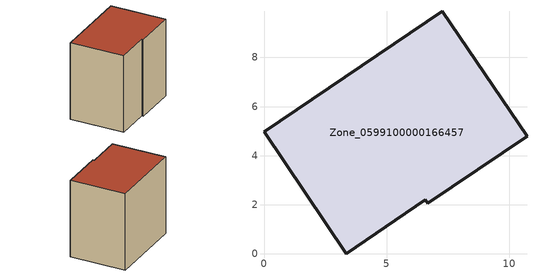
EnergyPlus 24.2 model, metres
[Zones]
Zone_0599100000166457
 floor ground (C_G): 6.59,2.19 3.36,0 0,4.96 7.28,9.88 10.73,4.79 6.69,2.05 z0
 wall outside (C_F): 7.28,9.88 0,4.96 3.36,0 6.59,2.19 6.69,2.05 10.73,4.79 7.28,9.88 z0:8.63
 roof outside (C_R): 6.69,2.05 10.73,4.79 7.28,9.88 0,4.96 3.36,0 6.59,2.19 z8.63
[BUILDING]
Pand.0599100000166457: North Axis=0; Terrain=City; Loads Convergence Tolerance Value=0.04; Temperature Convergence Tolerance Value=0.4; Solar Distribution=FullExterior; Maximum Number of Warmup Days=25; Minimum Number of Warmup Days=1
[Site:Location]
Rotterdam.The.Hague.AP_ZH_NLD Design_Conditions: Latitude=51.96; Longitude=4.45; Time Zone=1; Elevation=-4.5
[SITE:GROUNDTEMPERATURE:BUILDINGSURFACE]
18, 18, 18, 18, 18, 18, 18, 18, 18, 18, 18, 18
[MATERIAL] Thermal Absorptance=0.9; Solar Absorptance=0.7; Visible Absorptance=0.7
Name | Roughness | Thickness | Conductivity | Density | Specific Heat
G.TI.1965-1974 | MediumSmooth | 0.15 | 0.882353 | 540 | 1210
F.TI.1965-1974 | Rough | 0.3 | 0.697674 | 1920 | 840
R.TI.1965-1974 | MediumRough | 0.2 | 0.232558 | 1500 | 1000
[CONSTRUCTION]
C_G: G.TI.1965-1974
C_F: F.TI.1965-1974
C_R: R.TI.1965-1974
[ZONE]
Zone_0599100000166457: Type=1; Multiplier=1; Ceiling Height=Autocalculate; Volume=Autocalculate; Floor Area=autocalculate; Part of Total Floor Area=Yes
[ZONEINFILTRATION:DESIGNFLOWRATE]
Infil_Zone_0599100000166457: Zone or ZoneList or Space or SpaceList=Zone_0599100000166457; Schedule=AlwaysOn; Design Flow Rate Calculation Method=Flow/Area; Flow Rate per Floor Area=0.003; Constant Term Coefficient=1; Temperature Term Coefficient=0; Velocity Term Coefficient=0; Velocity Squared Term Coefficient=0
[HVACTEMPLATE:ZONE:IDEALLOADSAIRSYSTEM]
Zone_0599100000166457: Maximum Heating Supply Air Temperature=50; Minimum Cooling Supply Air Temperature=13; Maximum Heating Supply Air Humidity Ratio=0.0156; Minimum Cooling Supply Air Humidity Ratio=0.0077; Heating Limit=NoLimit; Cooling Limit=NoLimit; Dehumidification Control Type=ConstantSensibleHeatRatio; Cooling Sensible Heat Ratio=0.7; Dehumidification Setpoint=60; Humidification Control Type=None; Humidification Setpoint=30; Outdoor Air Method=None; Outdoor Air Flow Rate per Person=0.00944; Outdoor Air Flow Rate per Zone Floor Area=0; Outdoor Air Flow Rate per Zone=0; Demand Controlled Ventilation Type=None; Outdoor Air Economizer Type=NoEconomizer; Heat Recovery Type=None; Sensible Heat Recovery Effectiveness=0.7; Latent Heat Recovery Effectiveness=0.65
[ZONECONTROL:THERMOSTAT]
ThermostatControl_Zone_0599100000166457: Zone or ZoneList=Zone_0599100000166457; Control Type Schedule=DualSetpointControlType; Control 1=Thermostat_Zone_0599100000166457; Temperature Difference Between Cutout And Setpoint=0
[THERMOSTATSETPOINT:DUALSETPOINT]
Thermostat_Zone_0599100000166457: Heating Setpoint Temperature Schedule=HeatingSetpoint_Zone_0599100000166457; Cooling Setpoint Temperature Schedule=CoolingSetpoint_Zone_0599100000166457
[SCHEDULE:COMPACT]
HeatingSetpoint_Zone_0599100000166457: Through: 12/31, For: AllDays, Until: 24:00, 21
CoolingSetpoint_Zone_0599100000166457: Through: 12/31, For: AllDays, Until: 24:00, 24
DualSetpointControlType: Through: 12/31, For: AllDays, Until: 24:00, 4
AlwaysOn: Through: 12/31, For: AllDays, Until: 24:00, 1
